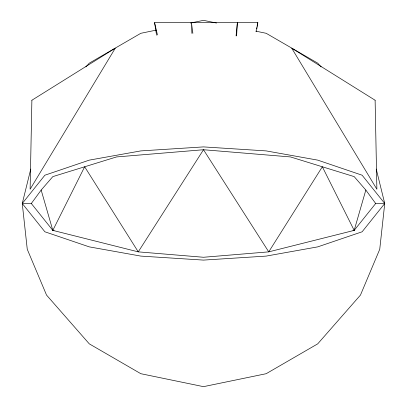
<?xml version="1.0" encoding="UTF-8"?>
<svg xmlns="http://www.w3.org/2000/svg" width="407" height="407" viewBox="0 0 407 407"><rect width="100%" height="100%" fill="white"/><g stroke="black" fill="none" stroke-linecap="round" stroke-linejoin="round"><path stroke-width="0.61" d="M236.604 35.913L237.367 22.609L236.075 35.872M376.236 169.083L384.742 203.5L379.741 249.288L360.465 295.075L317.719 343.849L266.178 373.702L203.5 386.65L140.822 373.702L89.281 343.849L46.535 295.075L27.259 249.288L22.258 203.5L30.764 169.083M256.405 31.395L257.824 22.609L154.558 22.609L156.583 35.16M256.568 28.826L256.822 27.584M257.071 26.338L257.824 22.609M352.95 230.159L354.182 230.382L365.837 190.059L354.182 176.618L290.496 156.939L203.5 149.735L116.504 156.939L52.818 176.618L41.163 190.059L31.319 203.5L52.818 230.382L138.253 251.862L203.5 257.265L268.747 251.862L354.182 230.382L375.681 203.5L365.837 190.059M54.05 230.159L52.818 230.382L84.661 166.778L138.253 251.862L203.5 149.735L268.747 251.862L322.339 166.778L354.182 230.382M22.258 203.5L44.887 175.203L89.281 160.129L140.822 150.905L203.5 146.902L266.178 150.905L317.719 160.129L362.113 175.203L384.742 203.5L362.113 231.797L317.719 246.871L266.178 256.095L203.5 260.098L140.822 256.095L89.281 246.871L44.887 231.797L22.258 203.5L31.777 203.5M85.867 66.901L89.281 63.151L140.822 33.298L156.334 30.093M190.466 23.041L203.5 20.35L216.534 23.041M375.223 203.5L384.742 203.5M255.632 31.115L266.178 33.298L317.719 63.151L321.133 66.901M41.163 190.059L52.818 230.382M154.558 22.609L157.448 34.961M192.872 33.313L191.412 22.609L191.911 33.379M31.888 100.234L30.118 189.235L115.308 48.148L31.888 100.234M375.112 100.234L291.692 48.148L376.882 189.235L375.112 100.234"/></g></svg>
